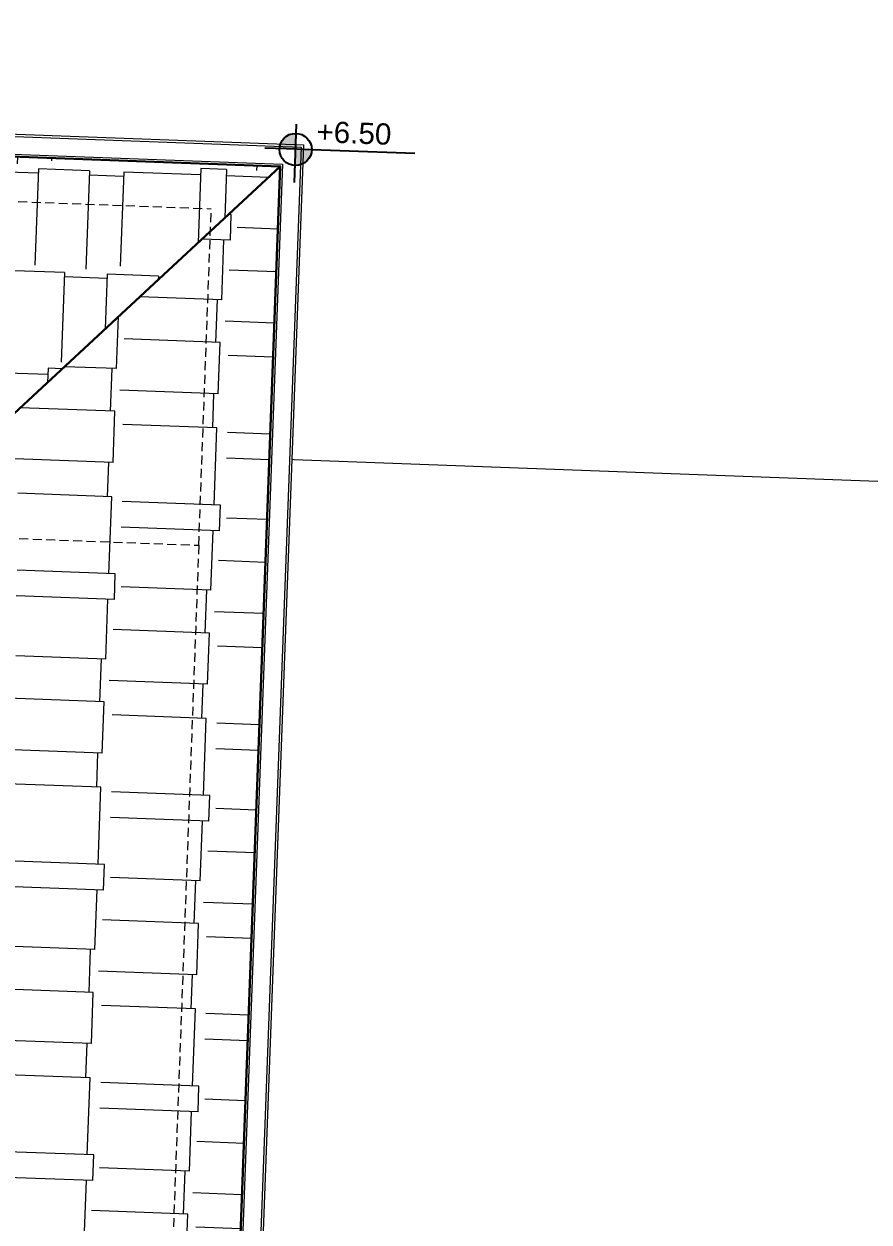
# Model space of a CAD drawing. Header units: centimetres. Extents: x 63871 to 181827, y -95930 to 42199.
# Drawn here: x 172965 to 173342, y 28260 to 28794 of the extents above; entities that cross this region are included whole.
import ezdxf

# ---------------------------------------------------------------- set-up
doc = ezdxf.new("R2010")
doc.units = ezdxf.units.CM
doc.linetypes.add('11-021_500-SatisOfisi_220512$0${ Diamond }', pattern=[12, 4, -2, 2, 2, -2])
for name, color, linetype, lineweight in [('A-FLOR-HRAL', 11, 'Continuous', 9), ('A-GLAZ', 151, 'Continuous', 9), ('A-WALL', 12, 'Continuous', 50), ('ARM_Pen_No__252', 8, 'Continuous', 18), ('İz DÜŞÜMÜ', 7, '11-021_500-SatisOfisi_220512$0${ Diamond }', 18), ('OLUK', 222, 'Continuous', 15), ('Çatı', 144, 'Continuous', 30)]:
    doc.layers.add(name, color=color, linetype=linetype, lineweight=lineweight)
for name, color, linetype in [('Bitirme - Duvar', 7, 'Continuous'), ('Dıış Ölçü', 140, 'Continuous'), ('KOT', 171, 'Continuous')]:
    doc.layers.add(name, color=color, linetype=linetype)
doc.styles.add('Arial_1', font='Arial.ttf', dxfattribs={"height": 300})
doc.styles.add('MtXpl_Arial_Narrow_1', font='')
doc.styles.add('OLUŞTURULMUŞ_STİL_1', font='Arial.ttf')
doc.styles.add('RomanS', font='')
doc.styles.get('MtXpl_Arial_Narrow_1').set_extended_font_data('Arial Narrow')
doc.styles.get('RomanS').set_extended_font_data('Stylus BT')
doc.dimstyles.new('BÖYÜK', dxfattribs={"dimtxt": 70, "dimasz": 5, "dimexe": 5, "dimexo": 5, "dimgap": 2, "dimtad": 3, "dimdec": 0, "dimzin": 0, "dimdsep": 46, "dimtxsty": 'RomanS', "dimblk": 'DOT', "dimcen": 5, "dimadec": 0, "dimazin": 0, "dimtfac": 1, "dimtdec": 0, "dimtix": 1, "dimtofl": 0, "dimtmove": 1, "dimatfit": 0, "dimldrblk": 'DOT', "dimfxl": 10, "dimfxlon": 1, "dimtolj": 1, "dimtzin": 0, "dimarcsym": 0})

# ---------------------------------------------------------------- blocks, each defined once
blk = doc.blocks.new('HRD')
at = {"layer": 'ARM_Pen_No__252'}
h = blk.add_hatch(dxfattribs=at)
h.set_pattern_fill('AR-B816', color=256, scale=0.09)
h.set_pattern_definition([(0, (-39959.2, 0), (0, 18.288), []), (90, (-39959.2, 0), (-18.288, 18.288), [18.288, -18.288])])
h.paths.add_polyline_path([(154149.63, 35592.48), (154149.63, 35503.48), (154219.63, 35503.48), (154219.63, 35483.24), (154324.63, 35483.24), (154324.63, 35692.48), (154369.63, 35692.48), (154369.63, 35927.48), (154369.63, 35927.48), (154369.63, 36097.48), (154369.63, 36177.48), (154254.63, 36177.48), (153954.63, 36177.48), (153839.63, 36177.48), (153839.63, 35897.6), (153869.63, 35897.54), (153869.63, 35882.48), (154019.63, 35882.48), (154019.63, 35872.48), (154019.63, 35833.25, -0.444416), (154030.45, 35823.48, -0.444416), (154019.63, 35813.72), (154019.63, 35773.48), (153939.63, 35773.48), (153939.63, 35692.48), (154019.63, 35692.48), (154019.63, 35687.48), (154019.63, 35633.7), (154020.63, 35632.93), (154019.63, 35631.47), (154019.63, 35592.48), (154019.63, 35582.48), (153989.63, 35582.48), (153989.63, 35577.48), (153989.63, 35497.48), (153989.63, 35437.48), (153994.63, 35437.48), (154094.63, 35437.48), (154139.63, 35437.48), (154139.63, 35592.48)])
at = {"layer": 'A-FLOR-HRAL'}
for p, q in [((154389.63, 36367.48), (153819.63, 36367.48)), ((154389.63, 36197.48), (154389.63, 36367.48)), ((154385.63, 36363.48), (153823.63, 36363.48)), ((154385.63, 36197.48), (154385.63, 36363.48))]:
    blk.add_line(p, q, dxfattribs=at)
at = {"layer": 'A-GLAZ', "ltscale": 3}
for p, q in [((154369.63, 36097.48), (154389.63, 36097.48)), ((154369.63, 36092.48), (154369.63, 36097.48)), ((154369.63, 36097.48), (154369.63, 35927.48)), ((154389.63, 36097.48), (154389.63, 36092.48)), ((154389.63, 36097.48), (154389.63, 35927.48)), ((154389.63, 36092.48), (154369.63, 36092.48)), ((154379.63, 36092.48), (154379.63, 36007.48)), ((154384.63, 36007.48), (154384.63, 36092.48)), ((154384.63, 36092.48), (154384.63, 36087.48)), ((154384.63, 36087.48), (154379.63, 36087.48)), ((154382.13, 36087.48), (154382.13, 36012.48)), ((154379.63, 36017.48), (154374.63, 36017.48)), ((154374.63, 36017.48), (154374.63, 35932.48)), ((154379.63, 35932.48), (154379.63, 36017.48)), ((154379.63, 36012.48), (154374.63, 36012.48)), ((154377.13, 36012.48), (154377.13, 35937.48)), ((154379.63, 36012.48), (154384.63, 36012.48)), ((154379.63, 36007.48), (154384.63, 36007.48)), ((154379.63, 35937.48), (154374.63, 35937.48)), ((154379.63, 35932.48), (154379.63, 35937.48)), ((154389.63, 35932.48), (154369.63, 35932.48)), ((154369.63, 35932.48), (154369.63, 35927.48)), ((154389.63, 35927.48), (154389.63, 35932.48)), ((154369.63, 35927.48), (154389.63, 35927.48))]:
    blk.add_line(p, q, dxfattribs=at)
at = {"layer": 'A-WALL', "lineweight": 53}
for p, q in [((154254.63, 36197.48), (154389.63, 36197.48)), ((154389.63, 36197.48), (154389.63, 36097.48)), ((154369.63, 36177.48), (154254.63, 36177.48)), ((154369.63, 36097.48), (154369.63, 36177.48)), ((154369.63, 36097.48), (154389.63, 36097.48)), ((154369.63, 35692.48), (154369.63, 35927.48)), ((154389.63, 35927.48), (154369.63, 35927.48)), ((154389.63, 35927.48), (154389.63, 35692.48))]:
    blk.add_line(p, q, dxfattribs=at)
at = {"layer": 'A-WALL', "lineweight": 50}
for p, q in [((154389.63, 36097.48), (154369.63, 36097.48)), ((154369.63, 35927.48), (154389.63, 35927.48))]:
    blk.add_line(p, q, dxfattribs=at)
at = {"layer": 'Bitirme - Duvar', "color": 161, "linetype": 'Continuous', "lineweight": 25}
blk.add_line((154427.13, 36012.48), (154369.63, 36012.48), dxfattribs=at)
blk.add_circle((154437.36, 36012.48), 10.23, dxfattribs=at)
at = {"layer": 'İz DÜŞÜMÜ'}
blk.add_lwpolyline([(153819.63, 36347.48), (154419.63, 36347.49), (154419.63, 35292.49), (154159.63, 35292.49), (154159.63, 35357.48), (153819.63, 35357.48), (153819.63, 36347.48)], dxfattribs=at)
at = {"style": 'MtXpl_Arial_Narrow_1'}
blk.add_text('I.KAT İZ DÜŞÜMÜ', height=8.316, rotation=89.957, dxfattribs=at).set_placement((154413.75, 36265.76))
at = {"layer": 'Bitirme - Duvar', "linetype": 'Continuous', "char_height": 10, "attachment_point": 7, "style": 'OLUŞTURULMUŞ_STİL_1'}
for s, insert, rotation in [('\\A1;170', (154394.56, 36018.32), 0), ('\\A1;P', (154443.49, 36010.16), 90)]:
    blk.add_mtext(s, dxfattribs=dict(at, insert=insert, rotation=rotation))
at = {"layer": 'Bitirme - Duvar', "linetype": 'Continuous', "insert": (154394.56, 35998.32), "char_height": 10, "width": 22.2306, "attachment_point": 7, "rotation": 0, "style": 'OLUŞTURULMUŞ_STİL_1'}
blk.add_mtext('\\A1;150', dxfattribs=at)
blk = doc.blocks.new('_Dot')
at = {"color": 0, "linetype": 'ByBlock', "lineweight": -2}
blk.add_line((-0.5, 0), (-1, 0), dxfattribs=at)
at = {"color": 0, "linetype": 'ByBlock', "const_width": 0.5}
blk.add_lwpolyline([(-0.25, 0, 1), (0.25, 0, 1)], format="xyb", close=True, dxfattribs=at)
blk = doc.blocks.new('*D331')
at = {"layer": 'Defpoints', "color": 0, "transparency": 16777216}
for p in [(-4907.21, 13670.96, 0), (-4907.21, 13670.96), (-4120.41, 13641.74, 0)]:
    blk.add_point(p, dxfattribs=at)
at = {"layer": 'Dıış Ölçü', "color": 0, "lineweight": -2, "transparency": 16777216}
for p, q in [((-4907.21, 13670.96), (-4907.02, 13675.96)), ((-4125.41, 13641.93), (-4902.21, 13670.77)), ((-4120.41, 13641.74), (-4120.23, 13646.74))]:
    blk.add_line(p, q, dxfattribs=at)
at = {"layer": 'Dıış Ölçü', "color": 0, "lineweight": -2, "transparency": 16777216, "xscale": 5, "yscale": 5, "zscale": 5}
for p, rotation in [((-4907.21, 13670.96), 177.8731903117566), ((-4120.41, 13641.74), 357.8731903117566)]:
    blk.add_blockref('_Dot', p, dxfattribs=dict(at, rotation=rotation))
at = {"layer": 'Dıış Ölçü', "color": 0, "transparency": 16777216, "insert": (-4512.34, 13695.83), "char_height": 70, "attachment_point": 5, "rotation": 357.8732, "style": 'RomanS'}
blk.add_mtext('\\A1;787', dxfattribs=at)
blk = doc.blocks.new('çatı planı')
at = {"layer": 'KOT', "insert": (22.3, 10.9), "char_height": 9.45, "width": 57.6964, "attachment_point": 2, "line_spacing_factor": 0.941778, "style": 'Arial_1'}
blk.add_mtext('+6.50', dxfattribs=at)
blk.add_wipeout([(-680, -1060), (-680, 0), (0, 0), (0, -1125), (-340, -1125), (-340, -1060)]).dxf.layer = 'OLUK'
at = {"layer": 'KOT'}
h = blk.add_hatch(color=256, dxfattribs=at)
h.dxf.hatch_style = 1
h.paths.add_polyline_path([(-3.42, 4.57, 0.402561), (-10.58, -2.31), (-3.42, -2.31)])
h = blk.add_hatch(color=256, dxfattribs=at)
h.dxf.hatch_style = 1
h.paths.add_polyline_path([(3.74, -2.18, 0.009987), (3.74, -1.89), (-3.42, -1.89), (-3.42, -9.34, 0.414214)])
at = {"layer": 'Çatı', "lineweight": 15}
h = blk.add_hatch(dxfattribs=at)
h.set_pattern_fill('AR-RSHKE', color=251, scale=0.15, angle=90)
h.set_pattern_definition([(90, (-196861.627, -36377.483), (-45.72, 97.155), [22.86, -19.05, 26.67, -11.43, 34.29, -15.24]), (90, (-196863.53, -36354.623), (-45.72, 97.155), [19.05, -72.39, 15.24, -22.86]), (90, (-196858.77, -36308.903), (-45.72, 97.155), [11.43, -118.11]), (180, (-196861.627, -36377.483), (-45.72, -32.385), [43.815, -139.065]), (180, (-196861.627, -36354.623), (-45.72, -32.385), [42.8625, -140.0175]), (180, (-196861.627, -36335.573), (-45.72, -32.385), [40.005, -142.875]), (180, (-196858.77, -36308.903), (-45.72, -32.385), [43.815, -139.065]), (180, (-196858.77, -36297.473), (-45.72, -32.385), [43.815, -139.065]), (180, (-196861.627, -36263.183), (-45.72, -32.385), [41.91, -140.97])])
h.paths.add_polyline_path([(-340, -720), (-170, -890), (-170, -890), (-170, -965), (-10, -1115), (-10, -10), (-340, -340)])
h = blk.add_hatch(dxfattribs=at)
h.set_pattern_fill('AR-RSHKE', color=251, scale=0.15, angle=180)
h.set_pattern_definition([(180, (-196861.627, -36377.483), (-97.155, -45.72), [22.86, -19.05, 26.67, -11.43, 34.29, -15.24]), (180, (-196884.487, -36379.39), (-97.155, -45.72), [19.05, -72.39, 15.24, -22.86]), (180, (-196930.207, -36374.626), (-97.155, -45.72), [11.43, -118.11]), (270, (-196861.627, -36377.483), (32.385, -45.72), [43.815, -139.065]), (270, (-196884.487, -36377.483), (32.385, -45.72), [42.8625, -140.0175]), (270, (-196903.537, -36377.483), (32.385, -45.72), [40.005, -142.875]), (270, (-196930.207, -36374.626), (32.385, -45.72), [43.815, -139.065]), (270, (-196941.637, -36374.626), (32.385, -45.72), [43.815, -139.065]), (270, (-196975.927, -36377.483), (32.385, -45.72), [41.91, -140.97])])
h.paths.add_polyline_path([(-340, -340), (-10, -10), (-340, -10)])
h.paths.add_polyline_path([(-320.95, -148.91), (-320.95, -56.76), (-259.16, -56.76), (-259.16, -148.91)], flags=16)
h.paths.add_polyline_path([(-265.43, -141.73), (-265.43, -64.41), (-289.17, -64.41), (-289.17, -141.73)], flags=8)
h.paths.add_polyline_path([(-291.86, -174.71), (-250.78, -174.74), (-250.77, -159.5), (-291.84, -159.47)], flags=24)
at = {"layer": 'İz DÜŞÜMÜ'}
for p in [(-300, -30), (-40, -180)]:
    blk.add_line(p, (-40, -30), dxfattribs=at)
blk.add_lwpolyline([(-300, -1020), (-300, -960), (-40, -960), (-40, -1085), (-300, -1085), (-300, -1020), (-640, -1020), (-640, -30), (-300, -30), (-300, -180), (-40, -180), (-40, -1095)], dxfattribs=at)
at = {"layer": 'KOT'}
for p, q in [((-3.42, -16.98), (-3.42, 9.09)), ((-17.07, -1.89), (49.75, -1.89))]:
    blk.add_line(p, q, dxfattribs=at)
blk.add_circle((-3.42, -2.18), 7.17, dxfattribs=at)
at = {"layer": 'OLUK'}
for points in [[(-340, -1125), (-340, -1060), (-680, -1060), (-680, 0), (0, 0), (0, -1125)], [(-339, -1124), (-339, -1059), (-679, -1059), (-679, -1), (-1, -1), (-1, -1124)], [(-331, -1116), (-331, -1051), (-671, -1051), (-671, -9), (-9, -9), (-9, -1116)]]:
    blk.add_lwpolyline(points, close=True, dxfattribs=at)
at = {"layer": 'Çatı'}
blk.add_line((-340, -340), (-10, -10), dxfattribs=at)
blk.add_lwpolyline([(-330, -1115), (-330, -1050), (-670, -1050), (-670, -10), (-10, -10), (-10, -1115)], close=True, dxfattribs=at)
blk = doc.blocks.new('VAZİYET PLANI')
at = {"layer": 'ARM_Pen_No__252'}
h = blk.add_hatch(dxfattribs=at)
h.set_pattern_fill('AR-HBONE', color=256, scale=0.51)
h.set_pattern_definition([(45, (-177951.86, -14930.114), (0, 73.27889), [155.448, -51.816]), (135, (-177915.22, -14893.474), (7e-15, 73.27889), [155.448, -51.816])])
h.paths.add_polyline_path([(-2120.17, 12277.21), (-2253.9, 9232.92), (-7195.09, 9337.4), (-6197.38, 12277.21)], flags=16)
h.paths.add_polyline_path([(-5125.36, 15515.8), (-2357.17, 23672.46), (-2865.8, 23896.02), (-7797.74, 9350.14), (-10518.2, 9407.66), (-10683.65, 8961.03), (623.37, 8722.42), (643.17, 9171.67), (-1702.89, 9221.27), (-1092.49, 23116.61), (-1633.57, 23354.42), (-1935.71, 15952.73), (-1958.71, 15952.73), (-1976.46, 15548.77)])
h.paths.add_polyline_path([(-1976.46, 15548.77), (-5125.36, 15515.8), (-6122.74, 12576.95), (-2107.01, 12576.95)])
at = {"rotation": 357.8731892381679}
blk.add_blockref('HRD', (-160565.27, -16810.39, 0), dxfattribs=at)
at = {"layer": 'Dıış Ölçü'}
dim = blk.add_aligned_dim(p1=(-4120.41, 13641.74, 0), p2=(-4907.21, 13670.96, 0), distance=0, dimstyle='BÖYÜK', dxfattribs=at)
dim.commit()
dim.dimension.update_dxf_attribs({"geometry": '*D331', "text_midpoint": (-4512.34, 13695.83)})
at = {"layer": 'OLUK', "rotation": 357.8731895439683}
blk.add_blockref('çatı planı', (-4862.02, 13809.83, 0), dxfattribs=at)

msp = doc.modelspace()

# ---------------------------------------------------------------- block references
at = {"layer": 'OLUK'}
msp.add_blockref('VAZİYET PLANI', (177951.86, 14930.11), dxfattribs=at)

doc.saveas('drawing.dxf')
